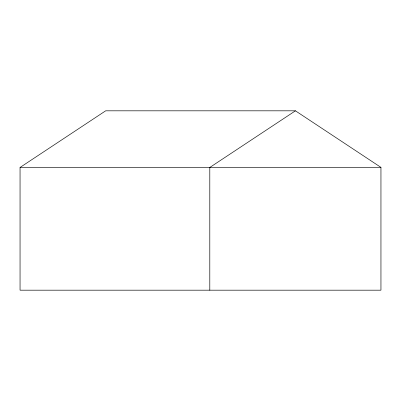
<?xml version="1.0" encoding="UTF-8"?>
<svg xmlns="http://www.w3.org/2000/svg" width="401" height="401" viewBox="0 0 401 401"><rect width="100%" height="100%" fill="white"/><g stroke="black" fill="none" stroke-linecap="round" stroke-linejoin="round"><path stroke-width="0.6" d="M20.05 167.458L105.674 110.816L295.432 110.816L380.95 167.387L380.95 290.184L20.05 290.184L20.05 167.458L380.95 167.458M295.432 110.816L209.798 167.458L209.798 290.184"/></g></svg>
